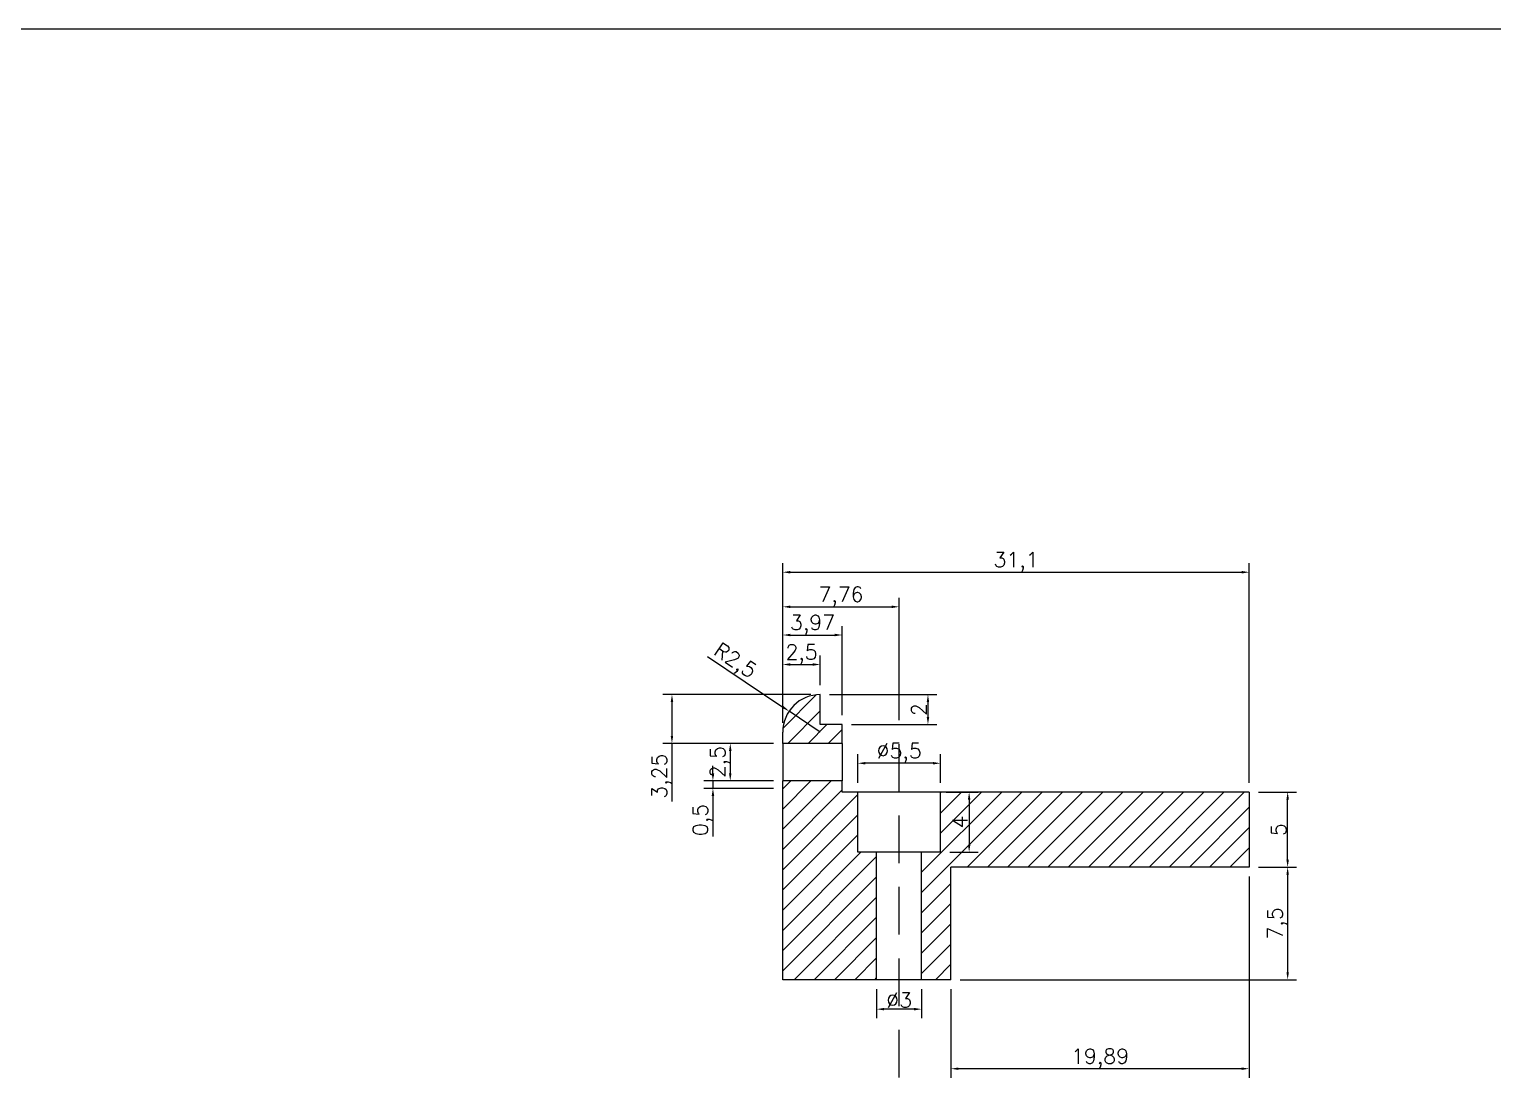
# Model space of a CAD drawing. Header units: millimetres. Extents: x 6817 to 15937, y -5221 to -164.
# Drawn here: x 9670.2 to 9767.8, y -538.8 to -468.9 of the extents above; entities that cross this region are included whole.
import ezdxf

# ---------------------------------------------------------------- set-up
doc = ezdxf.new("R2010")
doc.units = ezdxf.units.MM
doc.linetypes.add('HIDDEN', pattern=[9.525, 6.35, -3.175])
doc.layers.add('图层2', color=108, linetype='Continuous')
doc.styles.get("Standard").update_dxf_attribs({"font": 'txt', "bigfont": 'gbcbig.shx'})
doc.dimstyles.new('ISO-25', dxfattribs={"dimtxt": 1, "dimasz": 0.5, "dimexe": 0.6, "dimexo": 0.625, "dimgap": 0.1, "dimtad": 1, "dimtxsty": 'Standard', "dimcen": 2.5, "dimadec": 0, "dimazin": 0, "dimtfac": 1, "dimtmove": 0, "dimatfit": 3, "dimfxl": 0, "dimarcsym": 0})

# ---------------------------------------------------------------- blocks, each defined once
blk = doc.blocks.new('*D1131')
at = {"layer": 'Defpoints', "color": 0, "linetype": 'ByBlock', "transparency": 16777216}
for p in [(9722.964, -511.225), (9722.964, -513.229), (9720.464, -515.729)]:
    blk.add_point(p, dxfattribs=at)
at = {"layer": '图层2', "color": 0, "linetype": 'ByBlock', "lineweight": -2, "transparency": 16777216}
for p, q in [((9720.464, -515.104), (9720.464, -510.625)), ((9720.964, -511.225), (9722.464, -511.225)), ((9722.964, -512.604), (9722.964, -510.625))]:
    blk.add_line(p, q, dxfattribs=at)
at = {"layer": '图层2', "color": 0, "linetype": 'ByBlock', "transparency": 16777216}
for points in [[(9720.964, -511.141), (9720.964, -511.308), (9720.464, -511.225)], [(9722.464, -511.141), (9722.464, -511.308), (9722.964, -511.225)]]:
    blk.add_solid(points, dxfattribs=at)
at = {"layer": '图层2', "color": 0, "linetype": 'ByBlock', "transparency": 16777216, "insert": (9721.714, -510.541), "char_height": 1, "attachment_point": 5}
blk.add_mtext('2,5', dxfattribs=at)
blk = doc.blocks.new('*D1132')
at = {"layer": 'Defpoints', "color": 0, "linetype": 'ByBlock', "transparency": 16777216}
for p in [(9724.431, -509.259), (9720.464, -513.116), (9724.431, -515.229)]:
    blk.add_point(p, dxfattribs=at)
at = {"layer": '图层2', "color": 0, "linetype": 'ByBlock', "lineweight": -2, "transparency": 16777216}
for p, q in [((9720.464, -512.491), (9720.464, -508.659)), ((9720.964, -509.259), (9723.931, -509.259)), ((9724.431, -514.604), (9724.431, -508.659))]:
    blk.add_line(p, q, dxfattribs=at)
at = {"layer": '图层2', "color": 0, "linetype": 'ByBlock', "transparency": 16777216}
for points in [[(9720.964, -509.176), (9720.964, -509.343), (9720.464, -509.259)], [(9723.931, -509.176), (9723.931, -509.343), (9724.431, -509.259)]]:
    blk.add_solid(points, dxfattribs=at)
at = {"layer": '图层2', "color": 0, "linetype": 'ByBlock', "transparency": 16777216, "insert": (9722.448, -508.576), "char_height": 1, "attachment_point": 5}
blk.add_mtext('3,97', dxfattribs=at)
blk = doc.blocks.new('*D1133')
at = {"layer": 'Defpoints', "color": 0, "linetype": 'ByBlock', "transparency": 16777216}
for p in [(9728.223, -507.379), (9720.464, -513.414), (9728.223, -514.39)]:
    blk.add_point(p, dxfattribs=at)
at = {"layer": '图层2', "color": 0, "linetype": 'ByBlock', "lineweight": -2, "transparency": 16777216}
for p, q in [((9720.464, -512.789), (9720.464, -506.779)), ((9720.964, -507.379), (9727.723, -507.379)), ((9728.223, -513.765), (9728.223, -506.779))]:
    blk.add_line(p, q, dxfattribs=at)
at = {"layer": '图层2', "color": 0, "linetype": 'ByBlock', "transparency": 16777216}
for points in [[(9720.964, -507.296), (9720.964, -507.463), (9720.464, -507.379)], [(9727.723, -507.296), (9727.723, -507.463), (9728.223, -507.379)]]:
    blk.add_solid(points, dxfattribs=at)
at = {"layer": '图层2', "color": 0, "linetype": 'ByBlock', "transparency": 16777216, "insert": (9724.344, -506.696), "char_height": 1, "attachment_point": 5}
blk.add_mtext('7,76', dxfattribs=at)
blk = doc.blocks.new('*D1134')
at = {"layer": 'Defpoints', "color": 0, "linetype": 'ByBlock', "transparency": 16777216}
for p in [(9751.563, -505.075), (9720.464, -514.661), (9751.563, -519.729)]:
    blk.add_point(p, dxfattribs=at)
at = {"layer": '图层2', "color": 0, "linetype": 'ByBlock', "lineweight": -2, "transparency": 16777216}
for p, q in [((9720.464, -514.036), (9720.464, -504.475)), ((9720.964, -505.075), (9751.063, -505.075)), ((9751.563, -519.104), (9751.563, -504.475))]:
    blk.add_line(p, q, dxfattribs=at)
at = {"layer": '图层2', "color": 0, "linetype": 'ByBlock', "transparency": 16777216}
for points in [[(9720.964, -504.991), (9720.964, -505.158), (9720.464, -505.075)], [(9751.063, -504.991), (9751.063, -505.158), (9751.563, -505.075)]]:
    blk.add_solid(points, dxfattribs=at)
at = {"layer": '图层2', "color": 0, "linetype": 'ByBlock', "transparency": 16777216, "insert": (9736.014, -504.391), "char_height": 1, "attachment_point": 5}
blk.add_mtext('31,1', dxfattribs=at)
blk = doc.blocks.new('*D1135')
at = {"layer": 'Defpoints', "color": 0, "linetype": 'ByBlock', "transparency": 16777216}
for p in [(9751.563, -524.729), (9731.676, -532.229), (9754.127, -532.229)]:
    blk.add_point(p, dxfattribs=at)
at = {"layer": '图层2', "color": 0, "linetype": 'ByBlock', "lineweight": -2, "transparency": 16777216}
for p, q in [((9752.188, -524.729), (9754.727, -524.729)), ((9754.127, -525.229), (9754.127, -531.729)), ((9732.301, -532.229), (9754.727, -532.229))]:
    blk.add_line(p, q, dxfattribs=at)
at = {"layer": '图层2', "color": 0, "linetype": 'ByBlock', "transparency": 16777216}
for points in [[(9754.043, -525.229), (9754.21, -525.229), (9754.127, -524.729)], [(9754.043, -531.729), (9754.21, -531.729), (9754.127, -532.229)]]:
    blk.add_solid(points, dxfattribs=at)
at = {"layer": '图层2', "color": 0, "linetype": 'ByBlock', "transparency": 16777216, "insert": (9753.443, -528.479), "char_height": 1, "attachment_point": 5, "rotation": 90}
blk.add_mtext('7,5', dxfattribs=at)
blk = doc.blocks.new('*D704')
at = {"layer": 'Defpoints', "color": 0, "linetype": 'ByBlock', "transparency": 16777216}
for p in [(9751.563, -524.729), (9731.676, -532.229), (9731.676, -538.16)]:
    blk.add_point(p, dxfattribs=at)
at = {"layer": '图层2', "color": 0, "linetype": 'ByBlock', "lineweight": -2, "transparency": 16777216}
for p, q in [((9751.563, -525.354), (9751.563, -538.76)), ((9731.676, -532.854), (9731.676, -538.76)), ((9751.063, -538.16), (9732.176, -538.16))]:
    blk.add_line(p, q, dxfattribs=at)
at = {"layer": '图层2', "color": 0, "linetype": 'ByBlock', "transparency": 16777216}
for points in [[(9732.176, -538.077), (9732.176, -538.243), (9731.676, -538.16)], [(9751.063, -538.077), (9751.063, -538.243), (9751.563, -538.16)]]:
    blk.add_solid(points, dxfattribs=at)
at = {"layer": '图层2', "color": 0, "linetype": 'ByBlock', "transparency": 16777216, "insert": (9741.62, -537.477), "char_height": 1, "attachment_point": 5}
blk.add_mtext('19,89', dxfattribs=at)
blk = doc.blocks.new('*D1136')
at = {"layer": 'Defpoints', "color": 0, "linetype": 'ByBlock', "transparency": 16777216}
for p in [(9726.723, -532.229), (9729.723, -532.229), (9726.723, -534.192)]:
    blk.add_point(p, dxfattribs=at)
at = {"layer": '图层2', "color": 0, "linetype": 'ByBlock', "lineweight": -2, "transparency": 16777216}
for p, q in [((9726.723, -532.854), (9726.723, -534.792)), ((9729.723, -532.854), (9729.723, -534.792)), ((9729.223, -534.192), (9727.223, -534.192))]:
    blk.add_line(p, q, dxfattribs=at)
at = {"layer": '图层2', "color": 0, "linetype": 'ByBlock', "transparency": 16777216}
for points in [[(9727.223, -534.109), (9727.223, -534.275), (9726.723, -534.192)], [(9729.223, -534.109), (9729.223, -534.275), (9729.723, -534.192)]]:
    blk.add_solid(points, dxfattribs=at)
at = {"layer": '图层2', "color": 0, "linetype": 'ByBlock', "transparency": 16777216, "insert": (9728.223, -533.592), "char_height": 1, "attachment_point": 5}
blk.add_mtext('%%C3', dxfattribs=at)
blk = doc.blocks.new('*D1137')
at = {"layer": 'Defpoints', "color": 0, "linetype": 'ByBlock', "transparency": 16777216}
for p in [(9725.473, -517.805), (9725.473, -519.729), (9730.973, -519.729)]:
    blk.add_point(p, dxfattribs=at)
at = {"layer": '图层2', "color": 0, "linetype": 'ByBlock', "lineweight": -2, "transparency": 16777216}
for p, q in [((9725.473, -519.104), (9725.473, -517.205)), ((9730.473, -517.805), (9725.973, -517.805)), ((9730.973, -519.104), (9730.973, -517.205))]:
    blk.add_line(p, q, dxfattribs=at)
at = {"layer": '图层2', "color": 0, "linetype": 'ByBlock', "transparency": 16777216}
for points in [[(9725.973, -517.721), (9725.973, -517.888), (9725.473, -517.805)], [(9730.473, -517.721), (9730.473, -517.888), (9730.973, -517.805)]]:
    blk.add_solid(points, dxfattribs=at)
at = {"layer": '图层2', "color": 0, "linetype": 'ByBlock', "transparency": 16777216, "insert": (9728.223, -517.121), "char_height": 1, "attachment_point": 5}
blk.add_mtext('%%c5,5', dxfattribs=at)
blk = doc.blocks.new('*D1138')
at = {"layer": 'Defpoints', "color": 0, "linetype": 'ByBlock', "transparency": 16777216}
for p in [(9730.723, -519.729), (9730.973, -523.729), (9732.891, -523.729)]:
    blk.add_point(p, dxfattribs=at)
at = {"layer": '图层2', "color": 0, "linetype": 'ByBlock', "lineweight": -2, "transparency": 16777216}
for p, q in [((9731.348, -519.729), (9733.491, -519.729)), ((9732.891, -520.229), (9732.891, -523.229)), ((9731.598, -523.729), (9733.491, -523.729))]:
    blk.add_line(p, q, dxfattribs=at)
at = {"layer": '图层2', "color": 0, "linetype": 'ByBlock', "transparency": 16777216}
for points in [[(9732.808, -520.229), (9732.974, -520.229), (9732.891, -519.729)], [(9732.808, -523.229), (9732.974, -523.229), (9732.891, -523.729)]]:
    blk.add_solid(points, dxfattribs=at)
at = {"layer": '图层2', "color": 0, "linetype": 'ByBlock', "transparency": 16777216, "insert": (9732.291, -521.729), "char_height": 1, "attachment_point": 5, "rotation": 90}
blk.add_mtext('4', dxfattribs=at)
blk = doc.blocks.new('*D1139')
at = {"layer": 'Defpoints', "color": 0, "linetype": 'ByBlock', "transparency": 16777216}
for p in [(9751.563, -519.729), (9754.127, -519.729), (9751.563, -524.729)]:
    blk.add_point(p, dxfattribs=at)
at = {"layer": '图层2', "color": 0, "linetype": 'ByBlock', "lineweight": -2, "transparency": 16777216}
for p, q in [((9752.188, -519.729), (9754.727, -519.729)), ((9754.127, -524.229), (9754.127, -520.229)), ((9752.188, -524.729), (9754.727, -524.729))]:
    blk.add_line(p, q, dxfattribs=at)
at = {"layer": '图层2', "color": 0, "linetype": 'ByBlock', "transparency": 16777216}
for points in [[(9754.043, -520.229), (9754.21, -520.229), (9754.127, -519.729)], [(9754.043, -524.229), (9754.21, -524.229), (9754.127, -524.729)]]:
    blk.add_solid(points, dxfattribs=at)
at = {"layer": '图层2', "color": 0, "linetype": 'ByBlock', "transparency": 16777216, "insert": (9753.527, -522.229), "char_height": 1, "attachment_point": 5, "rotation": 90}
blk.add_mtext('5', dxfattribs=at)
blk = doc.blocks.new('*D1140')
at = {"layer": 'Defpoints', "color": 0, "linetype": 'ByBlock', "transparency": 16777216}
for p in [(9722.964, -513.229), (9724.431, -515.229), (9730.144, -515.229)]:
    blk.add_point(p, dxfattribs=at)
at = {"layer": '图层2', "color": 0, "linetype": 'ByBlock', "lineweight": -2, "transparency": 16777216}
for p, q in [((9723.589, -513.229), (9730.744, -513.229)), ((9730.144, -513.729), (9730.144, -514.729)), ((9725.056, -515.229), (9730.744, -515.229))]:
    blk.add_line(p, q, dxfattribs=at)
at = {"layer": '图层2', "color": 0, "linetype": 'ByBlock', "transparency": 16777216}
for points in [[(9730.061, -513.729), (9730.227, -513.729), (9730.144, -513.229)], [(9730.061, -514.729), (9730.227, -514.729), (9730.144, -515.229)]]:
    blk.add_solid(points, dxfattribs=at)
at = {"layer": '图层2', "color": 0, "linetype": 'ByBlock', "transparency": 16777216, "insert": (9729.544, -514.229), "char_height": 1, "attachment_point": 5, "rotation": 90}
blk.add_mtext('2', dxfattribs=at)
blk = doc.blocks.new('*D1141')
at = {"layer": 'Defpoints', "color": 0, "linetype": 'ByBlock', "transparency": 16777216}
for p in [(9720.464, -516.479), (9716.963, -518.979), (9720.464, -518.979)]:
    blk.add_point(p, dxfattribs=at)
at = {"layer": '图层2', "color": 0, "linetype": 'ByBlock', "lineweight": -2, "transparency": 16777216}
for p, q in [((9719.839, -516.479), (9716.363, -516.479)), ((9716.963, -516.979), (9716.963, -518.479)), ((9719.839, -518.979), (9716.363, -518.979))]:
    blk.add_line(p, q, dxfattribs=at)
at = {"layer": '图层2', "color": 0, "linetype": 'ByBlock', "transparency": 16777216}
for points in [[(9716.88, -516.979), (9717.046, -516.979), (9716.963, -516.479)], [(9716.88, -518.479), (9717.046, -518.479), (9716.963, -518.979)]]:
    blk.add_solid(points, dxfattribs=at)
at = {"layer": '图层2', "color": 0, "linetype": 'ByBlock', "transparency": 16777216, "insert": (9716.28, -517.729), "char_height": 1, "attachment_point": 5, "rotation": 90}
blk.add_mtext('2,5', dxfattribs=at)
blk = doc.blocks.new('*D705')
at = {"layer": 'Defpoints', "color": 0, "linetype": 'ByBlock', "transparency": 16777216}
for p in [(9720.464, -518.979), (9715.807, -519.479), (9720.464, -519.479)]:
    blk.add_point(p, dxfattribs=at)
at = {"layer": '图层2', "color": 0, "linetype": 'ByBlock', "lineweight": -2, "transparency": 16777216}
for p, q in [((9715.807, -518.479), (9715.807, -517.979)), ((9719.839, -518.979), (9715.207, -518.979)), ((9715.807, -518.979), (9715.807, -519.479)), ((9719.839, -519.479), (9715.207, -519.479)), ((9715.807, -519.979), (9715.807, -522.679))]:
    blk.add_line(p, q, dxfattribs=at)
at = {"layer": '图层2', "color": 0, "linetype": 'ByBlock', "transparency": 16777216}
for points in [[(9715.724, -518.479), (9715.891, -518.479), (9715.807, -518.979)], [(9715.724, -519.979), (9715.891, -519.979), (9715.807, -519.479)]]:
    blk.add_solid(points, dxfattribs=at)
at = {"layer": '图层2', "color": 0, "linetype": 'ByBlock', "transparency": 16777216, "insert": (9715.124, -521.579), "char_height": 1, "attachment_point": 5, "rotation": 90}
blk.add_mtext('0,5', dxfattribs=at)
blk = doc.blocks.new('*D706')
at = {"layer": 'Defpoints', "color": 0, "linetype": 'ByBlock', "transparency": 16777216}
for p in [(9722.964, -513.229), (9713.076, -516.479), (9720.464, -516.479)]:
    blk.add_point(p, dxfattribs=at)
at = {"layer": '图层2', "color": 0, "linetype": 'ByBlock', "lineweight": -2, "transparency": 16777216}
for p, q in [((9722.339, -513.229), (9712.476, -513.229)), ((9713.076, -513.729), (9713.076, -515.979)), ((9719.839, -516.479), (9712.476, -516.479)), ((9713.076, -516.479), (9713.076, -520.346))]:
    blk.add_line(p, q, dxfattribs=at)
at = {"layer": '图层2', "color": 0, "linetype": 'ByBlock', "transparency": 16777216}
for points in [[(9712.992, -513.729), (9713.159, -513.729), (9713.076, -513.229)], [(9712.992, -515.979), (9713.159, -515.979), (9713.076, -516.479)]]:
    blk.add_solid(points, dxfattribs=at)
at = {"layer": '图层2', "color": 0, "linetype": 'ByBlock', "transparency": 16777216, "insert": (9712.392, -518.663), "char_height": 1, "attachment_point": 5, "rotation": 90}
blk.add_mtext('3,25', dxfattribs=at)
blk = doc.blocks.new('*D1142')
at = {"layer": 'Defpoints', "color": 0, "linetype": 'ByBlock', "transparency": 16777216}
for p in [(9720.887, -514.339), (9722.964, -515.729)]:
    blk.add_point(p, dxfattribs=at)
at = {"layer": '图层2', "color": 0, "linetype": 'ByBlock', "lineweight": -2, "transparency": 16777216}
for p, q in [((9715.444, -510.695), (9720.472, -514.06)), ((9722.964, -515.729), (9720.887, -514.339))]:
    blk.add_line(p, q, dxfattribs=at)
at = {"layer": '图层2', "color": 0, "linetype": 'ByBlock', "transparency": 16777216}
blk.add_solid([(9720.518, -513.991), (9720.425, -514.13), (9720.887, -514.339)], dxfattribs=at)
at = {"layer": '图层2', "color": 0, "linetype": 'ByBlock', "transparency": 16777216, "insert": (9717.223, -511.064), "char_height": 1, "attachment_point": 5, "rotation": 326.20082}
blk.add_mtext('R2,5', dxfattribs=at)

msp = doc.modelspace()

# ---------------------------------------------------------------- hatches: boundary and pattern name
at = {"layer": '图层2', "linetype": 'ByBlock'}
h = msp.add_hatch(dxfattribs=at)
h.set_pattern_fill('ANSI31', color=4, scale=0.3)
h.set_pattern_definition([(45, (7559.1182, -90.5033), (-0.6735192, 0.6735192), [])])
h.paths.add_polyline_path([(9722.964, -513.229), (9722.964, -515.229), (9724.431, -515.229), (9724.431, -516.479), (9720.464, -516.479), (9720.464, -515.729, -0.414214)])
h.paths.add_polyline_path([(9729.723, -523.729), (9730.973, -523.729), (9730.973, -519.729), (9751.563, -519.729), (9751.563, -524.729), (9731.676, -524.729), (9731.676, -532.229), (9729.723, -532.229)])
h.paths.add_polyline_path([(9725.473, -519.729), (9725.473, -523.729), (9726.723, -523.729), (9726.723, -532.229), (9720.464, -532.229), (9720.464, -518.979), (9724.431, -518.979), (9724.431, -519.729)])

# ---------------------------------------------------------------- linework, layer by layer
at = {"layer": '图层2', "color": 2, "linetype": 'ByBlock'}
for p, q in [((10062.569, -468.895), (9492.484, -468.895)), ((9722.964, -515.229), (9722.964, -513.229)), ((9720.464, -516.479), (9720.464, -515.729)), ((9724.431, -515.229), (9722.964, -515.229)), ((9724.431, -516.479), (9724.431, -515.229)), ((9724.431, -516.479), (9720.464, -516.479)), ((9720.464, -516.479), (9720.464, -518.979)), ((9724.431, -516.479), (9724.431, -518.979)), ((9720.464, -532.229), (9720.464, -518.979)), ((9724.431, -518.979), (9720.464, -518.979)), ((9724.431, -519.729), (9724.431, -518.979)), ((9751.563, -519.729), (9724.431, -519.729)), ((9725.473, -523.729), (9725.473, -519.729)), ((9730.973, -523.729), (9730.973, -519.729)), ((9751.563, -519.729), (9751.563, -524.729)), ((9730.973, -523.729), (9725.473, -523.729)), ((9726.723, -532.229), (9726.723, -523.729)), ((9729.723, -532.229), (9729.723, -523.729)), ((9731.676, -532.229), (9731.676, -524.729)), ((9751.563, -524.729), (9731.676, -524.729)), ((9731.676, -532.229), (9720.464, -532.229))]:
    msp.add_line(p, q, dxfattribs=at)
at = {"layer": '图层2', "color": 3, "linetype": 'HIDDEN', "ltscale": 0.5}
msp.add_line((9728.223, -538.748), (9728.223, -511.267), dxfattribs=at)
at = {"layer": '图层2', "color": 2, "linetype": 'ByBlock'}
msp.add_arc((9722.964, -515.729), 2.5, 90, 180, dxfattribs=at)

# ---------------------------------------------------------------- dimensions: what is measured, and where the dimension line sits
at = {"layer": '图层2', "color": 6, "linetype": 'ByBlock'}
for base, p1, p2, angle, picture, middle in [((9751.563, -505.075), (9720.464, -514.661), (9751.563, -519.729), 180, '*D1134', (9736.014, -504.391)), ((9728.223, -507.379), (9720.464, -513.414), (9728.223, -514.39), 180, '*D1133', (9724.344, -506.696)), ((9724.431, -509.259), (9720.464, -513.116), (9724.431, -515.229), 180, '*D1132', (9722.448, -508.576)), ((9722.964, -511.225), (9720.464, -515.729), (9722.964, -513.229), 180, '*D1131', (9721.714, -510.541)), ((9713.076, -516.479), (9722.964, -513.229), (9720.464, -516.479), 90, '*D706', (9712.392, -518.663)), ((9730.144, -515.229), (9722.964, -513.229), (9724.431, -515.229), 90, '*D1140', (9729.544, -514.229)), ((9716.963, -518.979), (9720.464, -516.479), (9720.464, -518.979), 90, '*D1141', (9716.28, -517.729)), ((9715.807, -519.479), (9720.464, -518.979), (9720.464, -519.479), 90, '*D705', (9715.124, -521.579)), ((9754.127, -519.729), (9751.563, -524.729), (9751.563, -519.729), 90, '*D1139', (9753.527, -522.229)), ((9754.127, -532.229), (9751.563, -524.729), (9731.676, -532.229), 90, '*D1135', (9753.443, -528.479)), ((9731.676, -538.16), (9751.563, -524.729), (9731.676, -532.229), 180, '*D704', (9741.62, -537.477))]:
    dim = msp.add_linear_dim(base=base, p1=p1, p2=p2, angle=angle, dimstyle='ISO-25', dxfattribs=at)
    dim.commit()
    dim.dimension.update_dxf_attribs({"geometry": picture, "text_midpoint": middle})
dim = msp.add_radius_dim(center=(9722.964, -515.729), mpoint=(9720.887, -514.339), dimstyle='ISO-25', dxfattribs=at)
dim.commit()
dim.dimension.update_dxf_attribs({"geometry": '*D1142', "text_midpoint": (9716.843, -511.632), "dimtype": 164})
for base, p1, p2, text, picture, middle in [((9725.473, -517.805), (9730.973, -519.729), (9725.473, -519.729), '%%c<>', '*D1137', (9728.223, -517.121)), ((9726.723, -534.192), (9729.723, -532.229), (9726.723, -532.229), '%%C3', '*D1136', (9728.223, -533.592))]:
    dim = msp.add_linear_dim(base=base, p1=p1, p2=p2, angle=180, text=text, dimstyle='ISO-25', dxfattribs=at)
    dim.commit()
    dim.dimension.update_dxf_attribs({"geometry": picture, "text_midpoint": middle})
at = {"layer": '图层2', "color": 2, "linetype": 'ByBlock'}
dim = msp.add_linear_dim(base=(9732.891, -523.729), p1=(9730.723, -519.729), p2=(9730.973, -523.729), angle=90, dimstyle='ISO-25', dxfattribs=at)
dim.commit()
dim.dimension.update_dxf_attribs({"geometry": '*D1138', "text_midpoint": (9732.291, -521.729)})

doc.saveas('drawing.dxf')
